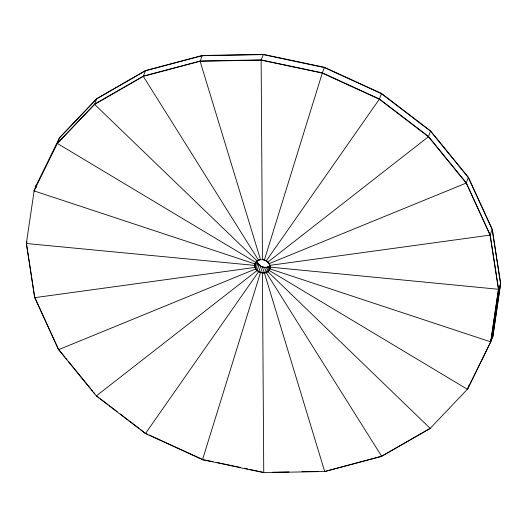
<?xml version="1.0" encoding="UTF-8"?>
<svg xmlns="http://www.w3.org/2000/svg" width="527" height="527" viewBox="0 0 527 527"><rect width="100%" height="100%" fill="white"/><g stroke="black" fill="none" stroke-linecap="round" stroke-linejoin="round"><path stroke-width="0.79" d="M34.163 190.662L26.35 243.5L34.716 297.656L58.602 349.684L96.375 396.034L145.459 433.55L202.513 459.676L263.652 472.627L324.704 471.52L381.508 456.435L430.197 428.398L467.541 389.084L490.821 341.628L498.535 289.033L490.169 234.871L466.283 182.849L428.517 136.493L379.427 98.984L322.372 72.858L261.234 59.907L200.188 61.013L143.377 76.099L94.689 104.129L57.436 143.206L34.071 190.899L254.956 263.922L257.018 260.865L259.837 259.62M35.856 187.579L36.179 185.372L59.551 137.679L96.803 98.602L145.492 70.565L202.296 55.48L263.348 54.373L324.487 67.324L381.541 93.45L430.625 130.966L468.398 177.316L492.284 229.344L500.65 283.5L492.929 336.101L490.729 341.871L467.449 389.321L269.086 270.397C264.547 276.629 252.683 271.267 255.042 263.684M35.915 187.559L36.271 185.129L34.071 190.899M255.101 263.704L254.851 265.404L256.583 260.872M381.541 93.45L379.335 99.221L266.214 260.931C262.94 258.968 258.118 259.139 255.714 262.374L57.351 143.449L94.603 104.372L143.291 76.336L200.095 61.251L261.142 60.144L322.28 73.095L379.335 99.221L428.425 136.737L466.197 183.086L490.077 235.114L498.45 289.27L490.729 341.871L269.844 268.849L269.857 265.134L269.08 263.454L266.3 260.694L269.047 263.671L270.094 267.13L498.45 289.27L500.65 283.5M269.844 268.849L270.101 267.466M57.351 143.449L59.551 137.679M27.015 241.748L26.35 243.5L254.791 265.404L255.898 268.842L257.953 263.329L256.998 260.457M96.803 98.602L94.603 104.372L257.018 260.865M26.442 243.263L34.716 297.656L254.976 267.406C256.629 272.07 265.338 275.509 269.178 270.153M145.492 70.565L143.291 76.336L258.513 260.186L260.476 259.508M34.808 297.419L58.602 349.684L255.845 268.862M202.296 55.48L200.095 61.251L260.457 259.455M263.348 54.373L261.142 60.144L262.446 259.422M140.386 429.36L145.459 433.55L258.678 271.596M324.487 67.324L322.28 73.095L264.35 260.081L265.68 260.41M254.956 263.922L255.681 262.196M257.953 263.329C259.818 266.155 263.289 267.696 266.636 267.301C268.21 267.149 272.018 264.883 268.362 267.005C264.093 268.836 258.125 266.201 257.176 261.636M255.121 267.156L257.143 261.866L256.965 260.694M259.185 264.844L256.985 270.614L96.467 395.797L99.05 397.773M258.704 271.557L260.786 266.069M262.65 266.919L260.443 272.69L202.513 459.676L213.066 461.652M264.64 267.341L262.439 273.111L263.744 472.383M266.636 267.301L264.429 273.072L324.704 471.52L381.601 456.198L430.197 428.398L267.868 271.668L269.936 266.095C265.391 269.666 257.637 266.478 256.853 260.746M268.487 266.814L266.28 272.584L381.601 456.198M269.989 267.854L269.086 270.397L269.936 268.605M430.625 130.966L428.425 136.737L267.815 262.156L266.273 260.74M468.398 177.316L466.197 183.086L269.047 263.671L269.824 265.364L490.077 235.114L492.284 229.344M467.449 389.321L468.984 385.303M490.782 340.482L492.929 336.101M490.775 340.541L492.837 336.338L500.558 283.737L492.192 229.581L468.305 177.553L430.533 131.203L381.449 93.687L324.395 67.568L263.256 54.617L202.203 55.717L145.399 70.802L96.711 98.839M59.459 137.916L96.711 98.839M267.92 271.385L264.508 272.782M266.524 267.492L268.362 267.005M272.696 472.225L288.98 471.928M302.004 471.691L318.282 471.401M263.111 259.561L265.654 260.457M217.084 462.502L240.417 467.442M244.436 468.299L247.657 468.977M249.264 469.32L262.94 472.218M145.551 433.313L147.771 434.327M149.253 435.006L201.867 459.096M259.139 265.048L260.727 266.26M100.341 398.761L108.088 404.683M109.379 405.671L117.132 411.594M120.36 414.064L128.114 419.986M129.405 420.974L139.095 428.379M58.695 349.447L64.9 357.069M65.934 358.334L66.969 359.605M68.523 361.509L90.255 388.175M91.29 389.446L92.844 391.35M93.878 392.622L94.913 393.893M256.906 260.694L257.084 261.873"/></g></svg>
